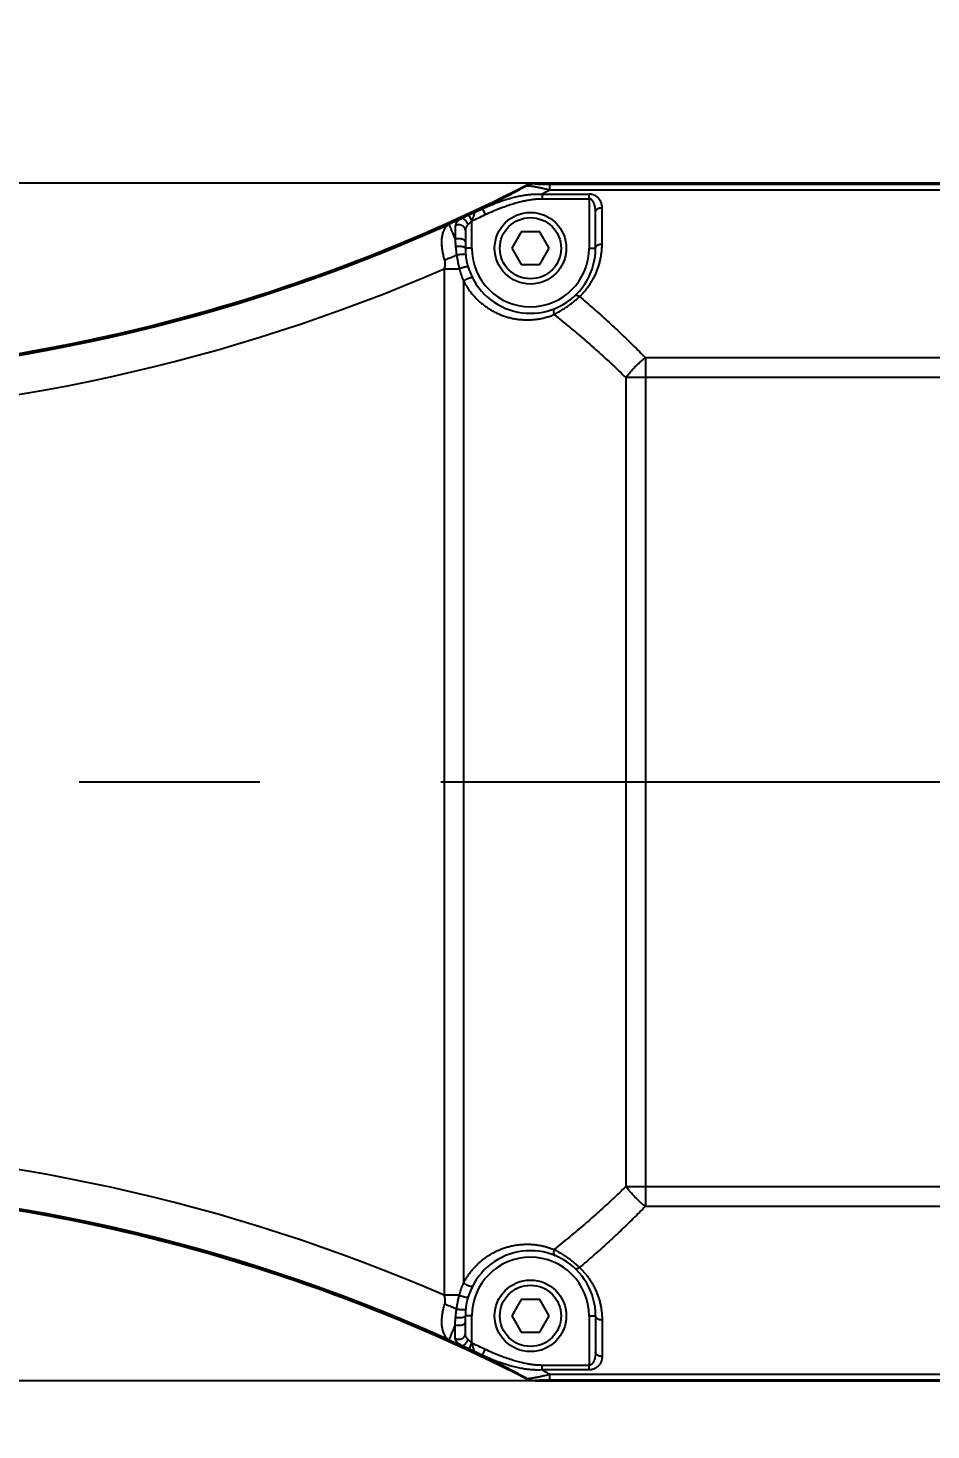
# Model space of a CAD drawing. Extents: x 0 to 3364, y 0 to 2376.
# Drawn here: x 1511.4 to 1580.8, y 1460.5 to 1568.2 of the extents above; entities that cross this region are included whole.
import ezdxf

# ---------------------------------------------------------------- set-up
doc = ezdxf.new("R2010")
doc.units = 0
doc.header["$LTSCALE"] = 185.02
doc.header["$PDMODE"] = 3
doc.header["$PDSIZE"] = 0.3125
doc.linetypes.add('CENTER', pattern=[0.6, 0.375, -0.075, 0.075, -0.075])
doc.layers.get('0').update_dxf_attribs({"linetype": 'CONTINUOUS'})
doc.layers.get('DEFPOINTS').update_dxf_attribs({"linetype": 'CONTINUOUS'})
doc.layers.add('95_ALL_DIM', color=7, linetype='CONTINUOUS')
doc.layers.add('DEFAULT_1', color=7, linetype='CENTER')
doc.styles.get("Standard").update_dxf_attribs({"font": 'txt', "width": 0.8})
doc.dimstyles.new('DIMSTYLE_1', dxfattribs={"dimtxt": 16, "dimasz": 6, "dimexe": 0.18, "dimexo": 0.0625, "dimgap": 0.09, "dimtad": 1, "dimdec": 3, "dimdsep": 46, "dimtxsty": 'Standard', "dimblk": 'OPEN', "dimblk1": 'OPEN', "dimblk2": 'OPEN', "dimcen": 0.09, "dimadec": 0, "dimazin": 0, "dimtp": 0.3, "dimtm": 0.3, "dimtfac": 1, "dimtdec": 3, "dimtofl": 0, "dimtmove": 0, "dimatfit": 3, "dimldrblk": 'OPEN', "dimfxl": 1, "dimtolj": 1, "dimarcsym": 0})
doc.dimstyles.new('DIMSTYLE_2', dxfattribs={"dimtxt": 16, "dimasz": 6, "dimexe": 0.18, "dimexo": 0.0625, "dimgap": 0.09, "dimtad": 1, "dimdec": 3, "dimdsep": 46, "dimtxsty": 'Standard', "dimblk": 'OPEN', "dimblk1": 'OPEN', "dimblk2": 'OPEN', "dimcen": 0.09, "dimadec": 0, "dimazin": 0, "dimtp": 0.5, "dimtm": 0.5, "dimtfac": 1, "dimtdec": 3, "dimtofl": 0, "dimtmove": 0, "dimatfit": 3, "dimldrblk": 'OPEN', "dimfxl": 1, "dimtolj": 1, "dimarcsym": 0})
doc.dimstyles.new('DIMSTYLE_3', dxfattribs={"dimtxt": 16, "dimasz": 6, "dimexe": 0.18, "dimexo": 0.0625, "dimgap": 0.09, "dimtad": 1, "dimdec": 3, "dimdsep": 46, "dimtxsty": 'Standard', "dimblk": 'OPEN', "dimblk1": 'OPEN', "dimblk2": 'OPEN', "dimcen": 0.09, "dimadec": 0, "dimazin": 0, "dimtp": 0.8, "dimtm": 0.8, "dimtfac": 1, "dimtdec": 3, "dimtofl": 0, "dimtmove": 0, "dimatfit": 3, "dimldrblk": 'OPEN', "dimfxl": 1, "dimtolj": 1, "dimarcsym": 0})

# ---------------------------------------------------------------- blocks, each defined once
blk = doc.blocks.new('_OPEN')
at = {"color": 0, "linetype": 'ByBlock'}
for p, q in [((0, 0), (-1, 0.233)), ((-1, -0.233), (0, 0)), ((-1, 0), (0, 0))]:
    blk.add_line(p, q, dxfattribs=at)
blk = doc.blocks.new('*D2')
at = {"layer": '95_ALL_DIM', "color": 0, "transparency": 16777216}
for p, q in [((1473.52, 1553.36), (1473.52, 1657.48)), ((1479.52, 1657.3), (1717.52, 1657.3)), ((1723.52, 1619.02), (1723.52, 1657.48))]:
    blk.add_line(p, q, dxfattribs=at)
at = {"layer": 'DEFPOINTS', "color": 0, "transparency": 16777216}
for p in [(1723.52, 1657.3), (1723.52, 1618.96), (1473.52, 1553.3)]:
    blk.add_point(p, dxfattribs=at)
at = {"layer": '95_ALL_DIM', "color": 0, "transparency": 16777216, "xscale": 6, "yscale": 6, "zscale": 6, "rotation": 180}
blk.add_blockref('_OPEN', (1473.52, 1657.3), dxfattribs=at)
at = {"layer": '95_ALL_DIM', "color": 0, "transparency": 16777216, "xscale": 6, "yscale": 6, "zscale": 6}
blk.add_blockref('_OPEN', (1723.52, 1657.3), dxfattribs=at)
at = {"layer": '95_ALL_DIM', "color": 0, "transparency": 16777216, "insert": (1602.83, 1665.39), "char_height": 16, "attachment_point": 5}
blk.add_mtext('\\A1;250', dxfattribs=at)
blk = doc.blocks.new('*D17')
at = {"layer": '95_ALL_DIM', "color": 0, "transparency": 16777216}
for p, q in [((1408.52, 1506.24), (1408.52, 792.12)), ((1823.52, 927.65), (1823.52, 792.12)), ((1817.52, 792.3), (1414.52, 792.3))]:
    blk.add_line(p, q, dxfattribs=at)
at = {"layer": 'DEFPOINTS', "color": 0, "transparency": 16777216}
for p in [(1408.52, 1506.3), (1823.52, 927.71), (1408.52, 792.3)]:
    blk.add_point(p, dxfattribs=at)
at = {"layer": '95_ALL_DIM', "color": 0, "transparency": 16777216, "xscale": 6, "yscale": 6, "zscale": 6, "rotation": 180}
blk.add_blockref('_OPEN', (1408.52, 792.3), dxfattribs=at)
at = {"layer": '95_ALL_DIM', "color": 0, "transparency": 16777216, "xscale": 6, "yscale": 6, "zscale": 6}
blk.add_blockref('_OPEN', (1823.52, 792.3), dxfattribs=at)
at = {"layer": '95_ALL_DIM', "color": 0, "transparency": 16777216, "insert": (1621.18, 800.39), "char_height": 16, "attachment_point": 5}
blk.add_mtext('\\A1;415', dxfattribs=at)
blk = doc.blocks.new('*D61')
at = {"layer": '95_ALL_DIM', "color": 0, "transparency": 16777216}
for p, q in [((1579.93, 1556.3), (1316.34, 1556.3)), ((1316.52, 1470.3), (1316.52, 1550.3)), ((1578.18, 1464.3), (1316.34, 1464.3))]:
    blk.add_line(p, q, dxfattribs=at)
at = {"layer": 'DEFPOINTS', "color": 0, "transparency": 16777216}
for p in [(1316.52, 1556.3), (1579.99, 1556.3), (1578.24, 1464.3)]:
    blk.add_point(p, dxfattribs=at)
at = {"layer": '95_ALL_DIM', "color": 0, "transparency": 16777216, "xscale": 6, "yscale": 6, "zscale": 6}
for p, rotation in [((1316.52, 1556.3), 90), ((1316.52, 1464.3), 270)]:
    blk.add_blockref('_OPEN', p, dxfattribs=dict(at, rotation=rotation))
at = {"layer": '95_ALL_DIM', "color": 0, "transparency": 16777216, "insert": (1308.43, 1510.94), "char_height": 16, "attachment_point": 5, "rotation": 90}
blk.add_mtext('\\A1;92', dxfattribs=at)
blk = doc.blocks.new('*D79')
at = {"color": 0, "transparency": 16777216}
for p, q in [((1408.52, 1506.24), (1408.52, 752.12)), ((2023.02, 992.24), (2023.02, 752.12)), ((1414.52, 752.3), (2017.02, 752.3))]:
    blk.add_line(p, q, dxfattribs=at)
at = {"layer": 'DEFPOINTS', "color": 0, "transparency": 16777216}
for p in [(1408.52, 1506.3), (2023.02, 992.3), (2023.02, 752.3)]:
    blk.add_point(p, dxfattribs=at)
at = {"color": 0, "transparency": 16777216, "xscale": 6, "yscale": 6, "zscale": 6, "rotation": 180}
blk.add_blockref('_OPEN', (1408.52, 752.3), dxfattribs=at)
at = {"color": 0, "transparency": 16777216, "xscale": 6, "yscale": 6, "zscale": 6}
blk.add_blockref('_OPEN', (2023.02, 752.3), dxfattribs=at)
at = {"color": 0, "transparency": 16777216, "insert": (1710.74, 760.39), "char_height": 16, "attachment_point": 5}
blk.add_mtext('\\A1;614.5', dxfattribs=at)

msp = doc.modelspace()

# ---------------------------------------------------------------- linework, layer by layer
for p, q in [((1583.8582, 1556.3014), (1550.3849, 1556.3014)), ((1551.4966, 1556.2205), (1551.4966, 1555.7886)), ((1551.4966, 1556.2205), (1581.5658, 1556.2205)), ((1550.914, 1555.4565), (1550.914, 1555.1038)), ((1550.914, 1555.4565), (1554.5239, 1555.4565)), ((1550.914, 1555.1038), (1554.5239, 1555.1038)), ((1551.4965, 1555.7886), (1581.5658, 1555.7886)), ((1554.5239, 1555.1038), (1554.5239, 1551.3014)), ((1545.5239, 1553.3982), (1545.3134, 1553.851)), ((1546.3377, 1554.3324), (1546.552, 1553.8814)), ((1555.0239, 1551.3014), (1555.0239, 1554.0764)), ((1555.5239, 1551.6242), (1555.5239, 1554.4211)), ((1543.6485, 1553.0903), (1543.6438, 1553.101)), ((1543.6485, 1553.0903), (1543.6515, 1553.0837)), ((1543.7701, 1553.1457), (1543.773, 1553.14)), ((1545.5239, 1551.3014), (1545.5239, 1553.3982)), ((1545.0239, 1552.657), (1545.0239, 1551.3014)), ((1549.3022, 1552.5514), (1548.5805, 1551.3014)), ((1550.7456, 1552.5514), (1549.3022, 1552.5514)), ((1551.4673, 1551.3014), (1550.7456, 1552.5514)), ((1545.5239, 1551.3014), (1545.0239, 1551.3014)), ((1548.5805, 1551.3014), (1549.3022, 1550.0514)), ((1550.7456, 1550.0514), (1551.4673, 1551.3014)), ((1554.5239, 1551.3014), (1555.0239, 1551.3014)), ((1543.389, 1549.7218), (1543.389, 1470.881)), ((1543.389, 1549.7218), (1544.5604, 1549.7218)), ((1549.3022, 1550.0514), (1550.7456, 1550.0514)), ((1544.8889, 1548.7741), (1544.8889, 1471.8287)), ((1558.8531, 1542.8894), (1558.8531, 1477.7134)), ((1652.1862, 1542.8894), (1558.8532, 1542.8894)), ((1557.3531, 1541.362), (1557.3531, 1479.2408)), ((1655.0048, 1541.3618), (1557.3531, 1541.3618)), ((1557.3531, 1479.241), (1655.0048, 1479.241)), ((1558.8532, 1477.7134), (1652.1862, 1477.7134)), ((1544.5604, 1470.881), (1543.389, 1470.881)), ((1549.3022, 1470.5514), (1548.5805, 1469.3014)), ((1550.7456, 1470.5514), (1549.3022, 1470.5514)), ((1551.4673, 1469.3014), (1550.7456, 1470.5514)), ((1545.0239, 1467.9458), (1545.0239, 1469.3014)), ((1545.5239, 1469.3014), (1545.0239, 1469.3014)), ((1545.5239, 1467.2046), (1545.5239, 1469.3014)), ((1548.5805, 1469.3014), (1549.3022, 1468.0514)), ((1550.7456, 1468.0514), (1551.4673, 1469.3014)), ((1554.5239, 1469.3014), (1554.5239, 1465.4991)), ((1554.5239, 1469.3014), (1555.0239, 1469.3014)), ((1555.0239, 1469.3014), (1555.0239, 1466.5264)), ((1555.5239, 1468.9786), (1555.5239, 1466.1817)), ((1549.3022, 1468.0514), (1550.7456, 1468.0514)), ((1543.6438, 1467.5018), (1543.6515, 1467.5191)), ((1543.7701, 1467.4571), (1543.773, 1467.4628)), ((1545.3134, 1466.7519), (1545.5239, 1467.2046)), ((1546.3377, 1466.2704), (1546.552, 1466.7214)), ((1550.914, 1465.1463), (1550.914, 1465.4991)), ((1554.5239, 1465.4991), (1550.914, 1465.4991)), ((1554.5239, 1465.1463), (1550.914, 1465.1463)), ((1551.4966, 1464.8142), (1551.4966, 1464.3824)), ((1551.4966, 1464.8142), (1581.5658, 1464.8142)), ((1550.3849, 1464.3014), (1654.0239, 1464.3014)), ((1551.4966, 1464.3824), (1581.5658, 1464.3824))]:
    msp.add_line(p, q)
for centre, radius in [((1550.0239, 1551.3014), 2.75), ((1550.0239, 1551.3014), 2.35), ((1550.0239, 1469.3014), 2.75), ((1550.0239, 1469.3014), 2.35)]:
    msp.add_circle(centre, radius)
for centre, radius, start, end in [((1487.9594, 1677.2014), 135.9, 270, 297.022514), ((1487.9602, 1677.1983), 135.8969, 270, 296.20917), ((1487.9594, 1677.2014), 136.5317, 294.9369, 295.413626), ((1487.9594, 1677.2014), 136.0324, 295.133351, 295.413625), ((1487.9594, 1677.2014), 136.0208, 271.281451, 294.165954), ((1487.9594, 1677.2014), 136.0325, 271.281451, 294.165954), ((1487.9594, 1677.2014), 136.0397, 271.281451, 294.165954), ((1550.0239, 1551.3014), 5, 179.999941, 0.000014), ((1550.0239, 1551.3014), 4.5, 180, 360), ((1487.9594, 1677.2014), 139.0089, 271.262989, 293.499932), ((1487.9594, 1343.4014), 139.0089, 66.500068, 88.737011), ((1487.9594, 1343.4014), 135.9, 62.977486, 90), ((1487.9602, 1343.4045), 135.8969, 63.79083, 90), ((1487.9594, 1343.4014), 136.0208, 65.834046, 88.718549), ((1487.9594, 1343.4014), 136.0325, 65.834046, 88.718549), ((1487.9594, 1343.4014), 136.0397, 65.834047, 88.718549), ((1550.0239, 1469.3014), 5, 359.999989, 180.000061), ((1550.0239, 1469.3014), 4.5, 0, 180), ((1487.9594, 1343.4014), 136.5317, 64.586374, 65.0631), ((1487.9594, 1343.4014), 136.0324, 64.586375, 64.866649)]:
    msp.add_arc(centre, radius, start, end)
for points, start_tangent, end_tangent in [([(1546.3377, 1554.3324), (1547.2109, 1554.7756), (1548.0646, 1555.2175), (1548.8991, 1555.6578), (1549.7145, 1556.0961)], (0.89351499, 0.44903336), (0.87898463, 0.4768501)), ([(1549.7043, 1556.1379), (1549.7956, 1556.1806), (1549.8898, 1556.2172), (1549.9861, 1556.2474), (1550.0841, 1556.2709), (1550.1836, 1556.2878), (1550.2841, 1556.298), (1550.3849, 1556.3014)], (0.89082806, 0.45434058), (1, 0)), ([(1549.7043, 1556.1379), (1549.7094, 1556.117), (1549.7145, 1556.0961)], (0.23604523, -0.97174207), (0.23600861, -0.97175096)), ([(1550.3949, 1556.2596), (1550.2773, 1556.2549), (1550.1605, 1556.241), (1550.045, 1556.218), (1549.9318, 1556.1861), (1549.8213, 1556.1453), (1549.7145, 1556.0961)], (-0.99999978, -0.00065806), (-0.89115995, -0.45368926)), ([(1549.7145, 1556.0961), (1549.7431, 1556.1009), (1549.7776, 1556.1036), (1549.8178, 1556.1043), (1549.8634, 1556.1031), (1549.9143, 1556.0999), (1549.9704, 1556.0949), (1550.0316, 1556.0881), (1550.0987, 1556.0794), (1550.1726, 1556.0686), (1550.2545, 1556.0555), (1550.3457, 1556.0398), (1550.4474, 1556.0211), (1550.5609, 1555.9991), (1550.6864, 1555.9736), (1550.8239, 1555.9444), (1550.9732, 1555.9115), (1551.135, 1555.8747), (1551.3094, 1555.8338), (1551.4965, 1555.7886)], (0.97462651, 0.22383738), (0.9714398, -0.23728614)), ([(1550.3849, 1556.3014), (1550.3899, 1556.2805), (1550.3949, 1556.2596)], (0.2336364, -0.97232404), (0.23360084, -0.97233258)), ([(1550.3949, 1556.2596), (1550.3984, 1556.2561), (1550.4071, 1556.2528), (1550.4208, 1556.2497), (1550.4393, 1556.2468), (1550.4625, 1556.244), (1550.4903, 1556.2413), (1550.5226, 1556.2389), (1550.5599, 1556.2365), (1550.6026, 1556.2342), (1550.6517, 1556.2321), (1550.708, 1556.23), (1550.7725, 1556.2281), (1550.8462, 1556.2263), (1550.9295, 1556.2246), (1551.0224, 1556.2232), (1551.1252, 1556.2221), (1551.2383, 1556.2212), (1551.362, 1556.2207), (1551.4966, 1556.2205)], (0.2337548, -0.97229558), (1, 0.00000027)), ([(1546.3377, 1554.3324), (1546.9048, 1554.5859), (1547.4485, 1554.8032), (1547.9627, 1554.9845), (1548.4436, 1555.1317), (1548.8912, 1555.2479), (1549.3048, 1555.3358), (1549.6854, 1555.3986), (1550.0356, 1555.4395), (1550.3545, 1555.461), (1550.6454, 1555.466), (1550.914, 1555.4565)], (0.9047965, 0.42584422), (0.99804639, -0.06247718)), ([(1546.552, 1553.8814), (1547.1022, 1554.1318), (1547.6274, 1554.3496), (1548.1219, 1554.5347), (1548.5824, 1554.6884), (1549.0092, 1554.8133), (1549.4021, 1554.9119), (1549.7622, 1554.987), (1550.0923, 1555.0414), (1550.3917, 1555.0773), (1550.6638, 1555.0974), (1550.914, 1555.1038)], (0.90323192, 0.42915277), (1, -0.00000845)), ([(1550.914, 1555.4565), (1551.2065, 1555.6227), (1551.4965, 1555.7886)], (0.87011596, 0.49284705), (0.86737912, 0.49764793)), ([(1554.5239, 1555.1038), (1554.5233, 1555.1511), (1554.5236, 1555.1994), (1554.5238, 1555.2472), (1554.5239, 1555.2935), (1554.5239, 1555.3381), (1554.5239, 1555.3804), (1554.5239, 1555.42), (1554.5239, 1555.4565)], (-0.02239722, 0.99974915), (-0.000155, 0.99999999)), ([(1555.5239, 1554.4211), (1555.5191, 1554.5244), (1555.5052, 1554.6243), (1555.4827, 1554.7201), (1555.4524, 1554.8111), (1555.415, 1554.8967), (1555.3716, 1554.9762), (1555.3232, 1555.0489), (1555.2709, 1555.1147), (1555.2154, 1555.1738), (1555.1574, 1555.2263), (1555.0978, 1555.2725), (1555.0369, 1555.3127), (1554.9756, 1555.3471), (1554.9145, 1555.376), (1554.854, 1555.3997), (1554.7948, 1555.4187), (1554.7371, 1555.4332), (1554.6812, 1555.4439), (1554.6272, 1555.4511), (1554.5749, 1555.4552), (1554.5239, 1555.4565)], (0.00000605, 1), (-1, -0.00001335)), ([(1555.0239, 1554.0764), (1555.0215, 1554.1789), (1555.0145, 1554.278), (1555.0033, 1554.373), (1554.9881, 1554.4634), (1554.9695, 1554.5483), (1554.9477, 1554.6272), (1554.9236, 1554.6993), (1554.8974, 1554.7646), (1554.8696, 1554.8232), (1554.8407, 1554.8753), (1554.8108, 1554.9212), (1554.7804, 1554.961), (1554.7498, 1554.9952), (1554.7192, 1555.0238), (1554.689, 1555.0474), (1554.6593, 1555.0662), (1554.6305, 1555.0806), (1554.6026, 1555.0912), (1554.5755, 1555.0984), (1554.5494, 1555.1024), (1554.5239, 1555.1038)], (0.00000091, 1), (-1, -0.00001324)), ([(1545.3134, 1553.851), (1545.2339, 1553.8139), (1545.1549, 1553.7767), (1545.077, 1553.7397), (1545.0007, 1553.7031), (1544.9266, 1553.6673), (1544.8553, 1553.6325), (1544.7873, 1553.599), (1544.7229, 1553.5669)], (-0.90677247, -0.42162031), (-0.8938146, -0.4484367)), ([(1545.736, 1554.0483), (1545.7319, 1554.0464), (1545.7282, 1554.0447), (1545.7227, 1554.0421), (1545.7192, 1554.0404), (1545.715, 1554.0385), (1545.7101, 1554.0362), (1545.7044, 1554.0335), (1545.6979, 1554.0305), (1545.6905, 1554.027), (1545.6819, 1554.023), (1545.6721, 1554.0184), (1545.6608, 1554.0131), (1545.6479, 1554.0071), (1545.6333, 1554.0002), (1545.6165, 1553.9923), (1545.5974, 1553.9834), (1545.5756, 1553.9732), (1545.5507, 1553.9616), (1545.5223, 1553.9483), (1545.4898, 1553.9331), (1545.4525, 1553.9157), (1545.4098, 1553.8958), (1545.3626, 1553.8739), (1545.3134, 1553.851)], (-0.9056762, -0.42397008), (-0.90677261, -0.42162002)), ([(1545.736, 1554.0483), (1545.7349, 1554.0449), (1545.7337, 1554.0413), (1545.7318, 1554.0357), (1545.7305, 1554.0317), (1545.7289, 1554.0268), (1545.7269, 1554.0208), (1545.7245, 1554.0133), (1545.7215, 1554.0041), (1545.7178, 1553.9927), (1545.7132, 1553.9788), (1545.7076, 1553.9618), (1545.7008, 1553.941), (1545.6925, 1553.9157), (1545.6825, 1553.8849), (1545.6703, 1553.8476), (1545.6555, 1553.8025), (1545.6378, 1553.7483), (1545.6177, 1553.6865), (1545.5959, 1553.6195), (1545.5727, 1553.5483), (1545.5485, 1553.474), (1545.5239, 1553.3982)], (-0.54913912, -0.83573095), (-0.31088266, -0.9504483)), ([(1555.0239, 1554.0764), (1555.0266, 1554.1124), (1555.0348, 1554.1481), (1555.0484, 1554.1829), (1555.0671, 1554.2166), (1555.0909, 1554.2487), (1555.1194, 1554.279), (1555.1523, 1554.307), (1555.1893, 1554.3326), (1555.23, 1554.3553), (1555.2739, 1554.3749), (1555.3205, 1554.3913), (1555.3694, 1554.4042), (1555.4199, 1554.4136), (1555.4716, 1554.4192), (1555.5239, 1554.4211)], (0, 1), (1, 0)), ([(1543.6515, 1553.0837), (1543.5749, 1553.0117), (1543.5047, 1552.929), (1543.4413, 1552.8362), (1543.3847, 1552.734), (1543.3354, 1552.623), (1543.2933, 1552.5039), (1543.2585, 1552.3777), (1543.231, 1552.2449), (1543.2108, 1552.1063), (1543.1977, 1551.9627), (1543.1916, 1551.8148), (1543.1923, 1551.6632), (1543.1997, 1551.5087), (1543.2136, 1551.3517), (1543.2337, 1551.1928), (1543.2598, 1551.0325), (1543.2917, 1550.8713), (1543.3293, 1550.7097), (1543.3722, 1550.5479), (1543.4204, 1550.3865)], (-0.76738385, -0.64118798), (0.30020875, -0.95387353)), ([(1543.7839, 1553.1629), (1543.7376, 1553.1427), (1543.6909, 1553.122), (1543.6438, 1553.101)], (-0.91745933, -0.39782957), (-0.91236017, -0.40938848)), ([(1543.7701, 1553.1457), (1543.7301, 1553.1273), (1543.6896, 1553.1089), (1543.6485, 1553.0903)], (-0.90810409, -0.4187445), (-0.91236178, -0.40938489)), ([(1543.773, 1553.14), (1543.7125, 1553.1112), (1543.6515, 1553.0837)], (-0.89837258, -0.43923423), (-0.9161298, -0.40088176)), ([(1544.3043, 1553.3898), (1544.1247, 1553.3089), (1543.9466, 1553.2275), (1543.7701, 1553.1457)], (-0.91293314, -0.40810916), (-0.90604522, -0.42318088)), ([(1543.7701, 1553.1457), (1543.7742, 1553.1526), (1543.7788, 1553.1584), (1543.7839, 1553.1629)], (0.44368124, 0.89618467), (0.81355951, 0.58148166)), ([(1544.3044, 1553.3898), (1544.0361, 1553.2662), (1543.773, 1553.14)], (-0.91152502, -0.41124461), (-0.89816118, -0.43966635)), ([(1543.773, 1553.14), (1543.7832, 1553.1073), (1543.7984, 1553.0635), (1543.8185, 1553.0087), (1543.8432, 1552.9436), (1543.8724, 1552.8685), (1543.9058, 1552.7841), (1543.9431, 1552.691), (1543.9841, 1552.5897), (1544.0285, 1552.4809), (1544.076, 1552.3653), (1544.1264, 1552.2435), (1544.1793, 1552.1162), (1544.2346, 1551.9839)], (0.27311793, -0.96198056), (0.38623867, -0.92239888)), ([(1544.3044, 1553.3898), (1544.1299, 1553.3135), (1543.9565, 1553.2378), (1543.7839, 1553.1629)], (-0.9158327, -0.40156005), (-0.91744955, -0.39785214)), ([(1544.2523, 1553.0273), (1544.2468, 1552.9395), (1544.2422, 1552.8439), (1544.2385, 1552.7408), (1544.2357, 1552.6306), (1544.2337, 1552.5137), (1544.2327, 1552.3904), (1544.2325, 1552.2609), (1544.2331, 1552.1253), (1544.2346, 1551.9839)], (-0.07066603, -0.99750003), (0.01352237, -0.99990857)), ([(1544.7229, 1553.5669), (1544.6524, 1553.5291), (1544.5855, 1553.4889), (1544.5232, 1553.4462), (1544.4661, 1553.4012), (1544.4148, 1553.3537), (1544.3697, 1553.3038), (1544.3313, 1553.2516), (1544.3, 1553.1973), (1544.2763, 1553.1414), (1544.2604, 1553.0845), (1544.2523, 1553.0273)], (-0.89124172, -0.4535286), (-0.07066993, -0.99749975)), ([(1545.0239, 1552.657), (1545.0213, 1552.702), (1545.0135, 1552.7465), (1545.0006, 1552.79), (1544.9827, 1552.8322), (1544.9601, 1552.8726), (1544.9329, 1552.9107), (1544.9015, 1552.9461), (1544.8661, 1552.9786), (1544.8271, 1553.0077), (1544.785, 1553.0331), (1544.7401, 1553.0546), (1544.693, 1553.072), (1544.6442, 1553.0851), (1544.5941, 1553.0937), (1544.5432, 1553.0977), (1544.4922, 1553.0971), (1544.4415, 1553.092), (1544.3916, 1553.0823), (1544.3431, 1553.0682), (1544.2966, 1553.0498), (1544.2523, 1553.0273)], (-0.0000004, 1), (-0.86856245, -0.49557973)), ([(1544.3044, 1553.3898), (1544.5146, 1553.4785), (1544.7229, 1553.5669)], (0.92161319, 0.38810969), (0.92029593, 0.39122295)), ([(1545.2276, 1553.1131), (1545.2102, 1553.1615), (1545.1898, 1553.2094), (1545.1666, 1553.2562), (1545.1408, 1553.3014), (1545.1127, 1553.3446), (1545.0827, 1553.3852), (1545.0509, 1553.4229), (1545.0179, 1553.4572), (1544.984, 1553.4877), (1544.9494, 1553.5142), (1544.9147, 1553.5363), (1544.8801, 1553.5537), (1544.8461, 1553.5664), (1544.813, 1553.5741), (1544.7813, 1553.5767), (1544.7511, 1553.5743), (1544.7229, 1553.5669)], (-0.30943523, 0.95092052), (-0.93897475, -0.34398607)), ([(1545.2276, 1553.1131), (1545.1955, 1553.0793), (1545.1652, 1553.0438), (1545.1373, 1553.0066), (1545.1119, 1552.9677), (1545.0894, 1552.9271), (1545.0698, 1552.8849), (1545.0536, 1552.8411), (1545.0407, 1552.796), (1545.0314, 1552.75), (1545.0258, 1552.7034), (1545.0239, 1552.657)], (-0.70599572, -0.7082161), (0.00000091, -1)), ([(1545.5239, 1553.3982), (1545.484, 1553.361), (1545.4444, 1553.3236), (1545.4053, 1553.2865), (1545.367, 1553.2498), (1545.3298, 1553.2139), (1545.294, 1553.179), (1545.2599, 1553.1453), (1545.2276, 1553.1131)], (-0.7322761, -0.68100786), (-0.70601588, -0.70819601)), ([(1545.0239, 1551.7937), (1545.0212, 1551.8179), (1545.0131, 1551.8419), (1544.9997, 1551.8654), (1544.9811, 1551.8881), (1544.9576, 1551.9097), (1544.9294, 1551.9301), (1544.8967, 1551.949), (1544.8601, 1551.9662), (1544.8198, 1551.9816), (1544.7762, 1551.9949), (1544.73, 1552.0061), (1544.6815, 1552.0149), (1544.6313, 1552.0214), (1544.5799, 1552.0253), (1544.528, 1552.0268), (1544.476, 1552.0257), (1544.4245, 1552.0221), (1544.374, 1552.0161), (1544.3253, 1552.0076), (1544.2786, 1551.9968), (1544.2346, 1551.9838)], (-0.00000095, 1), (-0.94944599, -0.31393043)), ([(1544.2346, 1551.9839), (1544.2431, 1551.849), (1544.2526, 1551.7094), (1544.263, 1551.5654), (1544.2744, 1551.4173)], (0.06049786, -0.99816833), (0.07897529, -0.99687657)), ([(1544.3558, 1550.7769), (1544.2067, 1550.7093), (1544.0541, 1550.6424), (1543.8987, 1550.5764), (1543.741, 1550.5116), (1543.5814, 1550.4483), (1543.4204, 1550.3865)], (-0.90798994, -0.41899197), (-0.93562053, -0.35300739)), ([(1545.0239, 1551.3014), (1545.0214, 1551.3147), (1545.014, 1551.3279), (1545.0017, 1551.3408), (1544.9847, 1551.3533), (1544.9631, 1551.3653), (1544.9371, 1551.3767), (1544.9071, 1551.3873), (1544.8732, 1551.3971), (1544.8358, 1551.4059), (1544.7954, 1551.4137), (1544.7523, 1551.4204), (1544.7069, 1551.4259), (1544.6597, 1551.4301), (1544.6111, 1551.4331), (1544.5617, 1551.4348), (1544.5119, 1551.4351), (1544.4622, 1551.4341), (1544.4131, 1551.4318), (1544.3652, 1551.4282), (1544.3188, 1551.4234), (1544.2744, 1551.4173)], (-0.00000003, 1), (-0.98834953, -0.15220121)), ([(1544.2744, 1551.4173), (1544.2892, 1551.256), (1544.3077, 1551.0953), (1544.33, 1550.9356), (1544.3558, 1550.7769)], (0.0789733, -0.99687673), (0.17168905, -0.98515119)), ([(1545.049, 1550.801), (1545.0458, 1550.8057), (1545.0374, 1550.81), (1545.0237, 1550.8135), (1545.0051, 1550.8164), (1544.9815, 1550.8187), (1544.9534, 1550.8201), (1544.9209, 1550.8209), (1544.8846, 1550.8209), (1544.8446, 1550.8201), (1544.8015, 1550.8186), (1544.7558, 1550.8164), (1544.7079, 1550.8135), (1544.6583, 1550.8099), (1544.6075, 1550.8057), (1544.5562, 1550.8009), (1544.5048, 1550.7956), (1544.4539, 1550.7898), (1544.404, 1550.7835), (1544.3558, 1550.7769)], (-0.10009033, 0.99497835), (-0.99003792, -0.14080099)), ([(1544.3558, 1550.7769), (1544.371, 1550.6737), (1544.3876, 1550.5687), (1544.4056, 1550.4613), (1544.4252, 1550.3506), (1544.4469, 1550.2356), (1544.4708, 1550.1156), (1544.4974, 1549.9899), (1544.5272, 1549.8584), (1544.5604, 1549.7218)], (0.14069363, -0.99005318), (0.24444423, -0.96966335)), ([(1553.7931, 1547.5873), (1553.988, 1547.7816), (1554.1752, 1547.988), (1554.354, 1548.2063), (1554.5236, 1548.4366), (1554.6831, 1548.6785), (1554.8315, 1548.9318), (1554.9681, 1549.196), (1555.0919, 1549.4707), (1555.2019, 1549.7554), (1555.2973, 1550.0493), (1555.377, 1550.3517), (1555.4403, 1550.6614), (1555.4863, 1550.9775), (1555.5144, 1551.2989), (1555.5239, 1551.6242)], (0.72556351, 0.68815521), (0.00000049, 1)), ([(1555.0239, 1551.3014), (1555.0266, 1551.3352), (1555.0348, 1551.3685), (1555.0484, 1551.4012), (1555.0671, 1551.4327), (1555.0909, 1551.4628), (1555.1194, 1551.4912), (1555.1523, 1551.5174), (1555.1893, 1551.5413), (1555.23, 1551.5626), (1555.2739, 1551.581), (1555.3205, 1551.5963), (1555.3694, 1551.6084), (1555.4199, 1551.6172), (1555.4716, 1551.6225), (1555.5239, 1551.6242)], (0, 1), (1, 0)), ([(1543.4204, 1550.3865), (1543.4374, 1550.3234), (1543.4495, 1550.2564), (1543.4565, 1550.1847), (1543.4579, 1550.1076), (1543.4529, 1550.0239), (1543.4407, 1549.9325), (1543.4199, 1549.8322), (1543.389, 1549.7218)], (0.30019131, -0.95387901), (-0.30088637, -0.95366)), ([(1545.2346, 1549.8654), (1545.2302, 1549.8706), (1545.2209, 1549.8742), (1545.2067, 1549.8762), (1545.1876, 1549.8766), (1545.1641, 1549.8753), (1545.1362, 1549.8724), (1545.1043, 1549.8679), (1545.0686, 1549.8619), (1545.0297, 1549.8544), (1544.9879, 1549.8455), (1544.9437, 1549.8353), (1544.8974, 1549.8239), (1544.8497, 1549.8114), (1544.8009, 1549.798), (1544.7517, 1549.7837), (1544.7025, 1549.7688), (1544.6539, 1549.7534), (1544.6063, 1549.7377), (1544.5604, 1549.7218)], (-0.28720147, 0.9578702), (-0.94274382, -0.33351776)), ([(1544.5604, 1549.7218), (1544.6172, 1549.5154), (1544.6793, 1549.3169), (1544.7458, 1549.1271), (1544.8159, 1548.9462), (1544.8889, 1548.7741)], (0.24891089, -0.96852639), (0.40538107, -0.91414779)), ([(1544.8889, 1548.7741), (1545.0266, 1548.5241), (1545.1785, 1548.2794), (1545.3445, 1548.041), (1545.5244, 1547.8097), (1545.7183, 1547.5863), (1545.9262, 1547.3714), (1546.1476, 1547.1662), (1546.3822, 1546.9717), (1546.6295, 1546.7889), (1546.8891, 1546.6187), (1547.1601, 1546.4622), (1547.4419, 1546.3202), (1547.7335, 1546.1939), (1548.0339, 1546.0839), (1548.3419, 1545.9911), (1548.6562, 1545.9162), (1548.9757, 1545.8596), (1549.2987, 1545.822), (1549.6239, 1545.8035), (1549.9499, 1545.8042), (1550.275, 1545.8243), (1550.5978, 1545.8635), (1550.9168, 1545.9215), (1551.2307, 1545.9979), (1551.5382, 1546.0921), (1551.8379, 1546.2034)], (0.45950949, -0.88817286), (0.92691631, 0.37526812)), ([(1545.583, 1549.0039), (1545.5748, 1549.0142), (1545.562, 1549.0221), (1545.5449, 1549.0274), (1545.5236, 1549.0302), (1545.4984, 1549.0302), (1545.4694, 1549.0277), (1545.437, 1549.0225), (1545.4016, 1549.0148), (1545.3635, 1549.0046), (1545.323, 1548.992), (1545.2807, 1548.9772), (1545.2369, 1548.9603), (1545.192, 1548.9414), (1545.1467, 1548.9209), (1545.1012, 1548.8988), (1545.0562, 1548.8754), (1545.012, 1548.851), (1544.9691, 1548.8258), (1544.9279, 1548.8001), (1544.889, 1548.7741)], (-0.45950955, 0.88817283), (-0.82314938, -0.56782489)), ([(1551.8379, 1546.2034), (1552.003, 1546.2912), (1552.1628, 1546.381), (1552.3167, 1546.4718), (1552.4644, 1546.5632), (1552.6059, 1546.6547), (1552.7417, 1546.7462), (1552.8726, 1546.8379), (1552.9988, 1546.9296), (1553.1207, 1547.0214), (1553.2394, 1547.1139), (1553.3551, 1547.207), (1553.468, 1547.3008), (1553.5784, 1547.3953), (1553.6867, 1547.4907), (1553.7931, 1547.5873)], (0.88811236, 0.4596264), (0.73590945, 0.67707996)), ([(1553.4504, 1547.6601), (1553.4688, 1547.6737), (1553.4905, 1547.6833), (1553.5155, 1547.6888), (1553.5434, 1547.6902), (1553.5739, 1547.6873), (1553.6068, 1547.6804), (1553.6416, 1547.6693), (1553.6781, 1547.6543), (1553.7157, 1547.6355), (1553.7542, 1547.6131), (1553.7931, 1547.5873)], (0.72825248, 0.68530892), (0.81846988, -0.57454944)), ([(1553.7931, 1547.5873), (1554.89, 1546.6424), (1555.9426, 1545.7004), (1556.9527, 1544.761), (1557.9222, 1543.8241), (1558.8532, 1542.8894)], (0.76379725, -0.64545625), (0.69872127, -0.71539401)), ([(1551.9002, 1546.6668), (1551.8796, 1546.6558), (1551.861, 1546.6405), (1551.8446, 1546.6208), (1551.8306, 1546.5971), (1551.819, 1546.5696), (1551.8101, 1546.5385), (1551.8039, 1546.5041), (1551.8005, 1546.4668), (1551.7998, 1546.4269), (1551.802, 1546.3849), (1551.8069, 1546.3411), (1551.8146, 1546.2959), (1551.825, 1546.2499), (1551.8379, 1546.2034)], (-0.92691626, -0.37526824), (0.29054379, -0.9568617)), ([(1551.8379, 1546.2034), (1553.0411, 1545.2292), (1554.1919, 1544.2581), (1555.2925, 1543.29), (1556.3455, 1542.3247), (1557.3531, 1541.362)], (0.78351268, -0.6213758), (0.71568951, -0.69841859)), ([(1557.3531, 1541.3618), (1557.4675, 1541.5137), (1557.5881, 1541.665), (1557.7142, 1541.8148), (1557.8454, 1541.9627), (1557.9809, 1542.108), (1558.1203, 1542.25), (1558.263, 1542.388), (1558.4082, 1542.5216), (1558.5554, 1542.65), (1558.7039, 1542.7728), (1558.8531, 1542.8894)], (0.59150268, 0.80630303), (0.79719266, 0.60372499)), ([(1557.3531, 1479.2408), (1556.3455, 1478.2781), (1555.2925, 1477.3128), (1554.1919, 1476.3448), (1553.0411, 1475.3736), (1551.8379, 1474.3994)], (-0.71568951, -0.69841859), (-0.78351268, -0.6213758)), ([(1558.8531, 1477.7134), (1558.7039, 1477.83), (1558.5554, 1477.9528), (1558.4082, 1478.0812), (1558.263, 1478.2148), (1558.1203, 1478.3528), (1557.9809, 1478.4948), (1557.8454, 1478.6401), (1557.7142, 1478.788), (1557.5881, 1478.9379), (1557.4675, 1479.0891), (1557.3531, 1479.241)], (-0.79653325, 0.60459473), (-0.59060554, 0.8069604)), ([(1558.8532, 1477.7134), (1557.9222, 1476.7787), (1556.9527, 1475.8418), (1555.9426, 1474.9024), (1554.89, 1473.9604), (1553.7931, 1473.0155)], (-0.69872127, -0.71539401), (-0.76379725, -0.64545624)), ([(1544.8889, 1471.8287), (1545.0266, 1472.0787), (1545.1785, 1472.3234), (1545.3445, 1472.5618), (1545.5244, 1472.7931), (1545.7183, 1473.0166), (1545.9262, 1473.2314), (1546.1476, 1473.4366), (1546.3822, 1473.6311), (1546.6295, 1473.8139), (1546.8891, 1473.9841), (1547.1601, 1474.1406), (1547.4419, 1474.2826), (1547.7335, 1474.4089), (1548.0339, 1474.5189), (1548.3419, 1474.6117), (1548.6562, 1474.6866), (1548.9756, 1474.7432), (1549.2987, 1474.7808), (1549.6239, 1474.7994), (1549.9498, 1474.7986), (1550.275, 1474.7785), (1550.5978, 1474.7394), (1550.9168, 1474.6813), (1551.2307, 1474.605), (1551.5382, 1474.5108), (1551.8379, 1474.3994)], (0.45950916, 0.88817303), (0.92691631, -0.37526812)), ([(1551.8379, 1474.3994), (1551.825, 1474.3529), (1551.8146, 1474.3069), (1551.8069, 1474.2617), (1551.802, 1474.2179), (1551.7998, 1474.1759), (1551.8005, 1474.136), (1551.8039, 1474.0987), (1551.8101, 1474.0644), (1551.819, 1474.0333), (1551.8306, 1474.0057), (1551.8446, 1473.982), (1551.861, 1473.9624), (1551.8796, 1473.947), (1551.9002, 1473.936)], (-0.2905438, -0.95686169), (0.92691627, -0.37526822)), ([(1551.8379, 1474.3994), (1552.0029, 1474.3116), (1552.1627, 1474.2219), (1552.3167, 1474.131), (1552.4644, 1474.0396), (1552.6059, 1473.9482), (1552.7417, 1473.8566), (1552.8726, 1473.7649), (1552.9988, 1473.6732), (1553.1207, 1473.5814), (1553.2394, 1473.4889), (1553.3551, 1473.3958), (1553.468, 1473.3021), (1553.5784, 1473.2075), (1553.6867, 1473.1121), (1553.7931, 1473.0155)], (0.88811311, -0.45962496), (0.73590942, -0.67708)), ([(1553.7931, 1473.0155), (1553.7542, 1472.9897), (1553.7157, 1472.9673), (1553.6781, 1472.9485), (1553.6416, 1472.9335), (1553.6068, 1472.9225), (1553.5739, 1472.9155), (1553.5434, 1472.9126), (1553.5155, 1472.914), (1553.4905, 1472.9195), (1553.4688, 1472.9291), (1553.4504, 1472.9427)], (-0.81846988, -0.57454944), (-0.72825249, 0.68530892)), ([(1553.7931, 1473.0155), (1553.988, 1472.8212), (1554.1752, 1472.6148), (1554.354, 1472.3965), (1554.5236, 1472.1662), (1554.683, 1471.9243), (1554.8315, 1471.6711), (1554.9681, 1471.4068), (1555.0919, 1471.1321), (1555.2019, 1470.8474), (1555.2973, 1470.5535), (1555.377, 1470.2512), (1555.4403, 1469.9414), (1555.4863, 1469.6253), (1555.5144, 1469.3039), (1555.5239, 1468.9786)], (0.72556346, -0.68815526), (0.00000038, -1)), ([(1543.389, 1470.881), (1543.4199, 1470.7706), (1543.4407, 1470.6702), (1543.4529, 1470.5788), (1543.4579, 1470.4952), (1543.4565, 1470.4181), (1543.4495, 1470.3464), (1543.4374, 1470.2794), (1543.4204, 1470.2163)], (0.30088945, -0.95365903), (-0.30018796, -0.95388007)), ([(1544.3558, 1469.8259), (1544.371, 1469.9291), (1544.3876, 1470.0341), (1544.4056, 1470.1415), (1544.4252, 1470.2522), (1544.4469, 1470.3672), (1544.4708, 1470.4872), (1544.4974, 1470.6129), (1544.5272, 1470.7444), (1544.5604, 1470.881)], (0.14069606, 0.99005284), (0.24444456, 0.96966327)), ([(1544.5604, 1470.881), (1544.6172, 1471.0874), (1544.6793, 1471.2859), (1544.7458, 1471.4757), (1544.8159, 1471.6566), (1544.8889, 1471.8287)], (0.24891111, 0.96852633), (0.40538055, 0.91414802)), ([(1544.5604, 1470.881), (1544.6063, 1470.8651), (1544.6539, 1470.8494), (1544.7025, 1470.834), (1544.7517, 1470.8191), (1544.8009, 1470.8049), (1544.8497, 1470.7914), (1544.8974, 1470.7789), (1544.9437, 1470.7675), (1544.9879, 1470.7573), (1545.0297, 1470.7484), (1545.0686, 1470.7409), (1545.1043, 1470.7349), (1545.1362, 1470.7304), (1545.1641, 1470.7275), (1545.1876, 1470.7262), (1545.2067, 1470.7266), (1545.2209, 1470.7286), (1545.2302, 1470.7322), (1545.2346, 1470.7374)], (0.94274382, -0.33351775), (0.28720151, 0.95787019)), ([(1544.889, 1471.8287), (1544.9279, 1471.8027), (1544.9691, 1471.777), (1545.012, 1471.7518), (1545.0562, 1471.7274), (1545.1012, 1471.704), (1545.1467, 1471.682), (1545.192, 1471.6614), (1545.2369, 1471.6426), (1545.2807, 1471.6256), (1545.323, 1471.6108), (1545.3635, 1471.5982), (1545.4016, 1471.588), (1545.437, 1471.5803), (1545.4694, 1471.5751), (1545.4984, 1471.5726), (1545.5236, 1471.5727), (1545.5449, 1471.5754), (1545.562, 1471.5807), (1545.5748, 1471.5886), (1545.583, 1471.599)], (0.82314938, -0.56782489), (0.45950953, 0.88817284)), ([(1543.4204, 1470.2163), (1543.3722, 1470.0549), (1543.3293, 1469.8932), (1543.2917, 1469.7315), (1543.2598, 1469.5703), (1543.2337, 1469.41), (1543.2136, 1469.2511), (1543.1997, 1469.0941), (1543.1923, 1468.9396), (1543.1916, 1468.788), (1543.1977, 1468.6401), (1543.2108, 1468.4965), (1543.231, 1468.358), (1543.2585, 1468.2252), (1543.2933, 1468.0989), (1543.3354, 1467.9799), (1543.3847, 1467.8689), (1543.4413, 1467.7666), (1543.5047, 1467.6738), (1543.5749, 1467.5911), (1543.6515, 1467.5191)], (-0.30020441, -0.95387489), (0.76738381, -0.64118803)), ([(1543.4204, 1470.2163), (1543.5814, 1470.1546), (1543.741, 1470.0912), (1543.8987, 1470.0264), (1544.0541, 1469.9604), (1544.2067, 1469.8935), (1544.3558, 1469.8259)], (0.93562053, -0.35300739), (0.90798994, -0.41899197)), ([(1544.2744, 1469.1855), (1544.2892, 1469.3468), (1544.3077, 1469.5075), (1544.33, 1469.6673), (1544.3558, 1469.8259)], (0.07897439, 0.99687664), (0.17168688, 0.98515157)), ([(1544.3558, 1469.8259), (1544.404, 1469.8193), (1544.4539, 1469.8131), (1544.5048, 1469.8072), (1544.5562, 1469.8019), (1544.6075, 1469.7971), (1544.6583, 1469.7929), (1544.7079, 1469.7893), (1544.7558, 1469.7864), (1544.8015, 1469.7842), (1544.8446, 1469.7827), (1544.8846, 1469.7819), (1544.9209, 1469.7819), (1544.9534, 1469.7827), (1544.9815, 1469.7842), (1545.0051, 1469.7864), (1545.0237, 1469.7893), (1545.0374, 1469.7929), (1545.0458, 1469.7971), (1545.049, 1469.8019)], (0.9900379, -0.1408011), (0.10008971, 0.99497842)), ([(1544.2346, 1468.6189), (1544.2431, 1468.7538), (1544.2526, 1468.8934), (1544.263, 1469.0374), (1544.2744, 1469.1855)], (0.06049732, 0.99816836), (0.07897555, 0.99687655)), ([(1544.2346, 1468.619), (1544.2786, 1468.606), (1544.3253, 1468.5952), (1544.374, 1468.5867), (1544.4245, 1468.5807), (1544.476, 1468.5771), (1544.528, 1468.576), (1544.5799, 1468.5775), (1544.6313, 1468.5815), (1544.6815, 1468.5879), (1544.73, 1468.5967), (1544.7762, 1468.6079), (1544.8198, 1468.6212), (1544.8601, 1468.6366), (1544.8967, 1468.6538), (1544.9294, 1468.6727), (1544.9576, 1468.6931), (1544.9811, 1468.7148), (1544.9997, 1468.7374), (1545.0131, 1468.7609), (1545.0212, 1468.7849), (1545.0239, 1468.8091)], (0.949446, -0.31393039), (0.00000095, 1)), ([(1544.2744, 1469.1855), (1544.3188, 1469.1795), (1544.3652, 1469.1746), (1544.4131, 1469.171), (1544.4622, 1469.1687), (1544.5119, 1469.1677), (1544.5617, 1469.1681), (1544.6111, 1469.1697), (1544.6597, 1469.1727), (1544.7069, 1469.177), (1544.7523, 1469.1824), (1544.7954, 1469.1891), (1544.8358, 1469.1969), (1544.8732, 1469.2057), (1544.9071, 1469.2155), (1544.9371, 1469.2261), (1544.9631, 1469.2375), (1544.9847, 1469.2495), (1545.0017, 1469.262), (1545.014, 1469.2749), (1545.0214, 1469.2881), (1545.0239, 1469.3014)], (0.98834949, -0.15220144), (0.00000005, 1)), ([(1555.5239, 1468.9786), (1555.4716, 1468.9803), (1555.4199, 1468.9856), (1555.3694, 1468.9944), (1555.3205, 1469.0065), (1555.2739, 1469.0218), (1555.23, 1469.0402), (1555.1893, 1469.0615), (1555.1523, 1469.0854), (1555.1194, 1469.1116), (1555.0909, 1469.14), (1555.0671, 1469.1701), (1555.0484, 1469.2016), (1555.0348, 1469.2343), (1555.0266, 1469.2677), (1555.0239, 1469.3014)], (-1, 0), (0, 1)), ([(1544.2346, 1468.6189), (1544.1793, 1468.4866), (1544.1264, 1468.3593), (1544.076, 1468.2375), (1544.0285, 1468.1219), (1543.9841, 1468.0132), (1543.9431, 1467.9119), (1543.9058, 1467.8187), (1543.8724, 1467.7343), (1543.8432, 1467.6592), (1543.8185, 1467.5941), (1543.7984, 1467.5394), (1543.7832, 1467.4955), (1543.773, 1467.4628)], (-0.38624258, -0.92239724), (-0.27311571, -0.96198119)), ([(1544.2523, 1467.5755), (1544.2468, 1467.6636), (1544.2422, 1467.7593), (1544.2385, 1467.8624), (1544.2357, 1467.9724), (1544.2337, 1468.0892), (1544.2327, 1468.2125), (1544.2325, 1468.342), (1544.2331, 1468.4775), (1544.2346, 1468.6189)], (-0.07066456, 0.99750014), (0.01352275, 0.99990856)), ([(1544.2523, 1467.5755), (1544.2966, 1467.553), (1544.3431, 1467.5346), (1544.3916, 1467.5205), (1544.4415, 1467.5108), (1544.4922, 1467.5057), (1544.5432, 1467.5051), (1544.5941, 1467.5092), (1544.6442, 1467.5177), (1544.693, 1467.5308), (1544.7401, 1467.5482), (1544.785, 1467.5697), (1544.8271, 1467.5951), (1544.8661, 1467.6242), (1544.9015, 1467.6567), (1544.9329, 1467.6921), (1544.9601, 1467.7302), (1544.9827, 1467.7706), (1545.0006, 1467.8128), (1545.0135, 1467.8563), (1545.0213, 1467.9008), (1545.0239, 1467.9458)], (0.86856249, -0.49557966), (0.00000051, 1)), ([(1545.2276, 1467.4897), (1545.1955, 1467.5235), (1545.1652, 1467.5591), (1545.1373, 1467.5963), (1545.1119, 1467.6352), (1545.0894, 1467.6757), (1545.0698, 1467.7179), (1545.0536, 1467.7617), (1545.0407, 1467.8068), (1545.0314, 1467.8529), (1545.0258, 1467.8994), (1545.0239, 1467.9458)], (-0.70601633, 0.70819556), (0.00000023, 1)), ([(1543.6438, 1467.5018), (1543.6946, 1467.4792), (1543.741, 1467.4586), (1543.7839, 1467.4399)], (0.91235926, -0.4093905), (0.91745765, -0.39783345)), ([(1543.6485, 1467.5125), (1543.6927, 1467.4925), (1543.733, 1467.4742), (1543.7701, 1467.4571)], (0.91236135, -0.40938583), (0.90810382, -0.4187451)), ([(1543.6515, 1467.5191), (1543.7125, 1467.4916), (1543.773, 1467.4628)], (0.9161299, -0.40088154), (0.89837255, -0.43923429)), ([(1543.7701, 1467.4571), (1543.9466, 1467.3753), (1544.1247, 1467.2939), (1544.3043, 1467.213)], (0.90604514, -0.42318105), (0.91293322, -0.40810897)), ([(1543.7701, 1467.4571), (1543.7742, 1467.4502), (1543.7788, 1467.4444), (1543.7839, 1467.4399)], (0.44369153, -0.89617957), (0.81356949, -0.5814677)), ([(1543.773, 1467.4628), (1544.0361, 1467.3366), (1544.3044, 1467.213)], (0.89816109, -0.43966653), (0.91152505, -0.41124456)), ([(1543.7839, 1467.4399), (1543.9565, 1467.365), (1544.1299, 1467.2893), (1544.3044, 1467.213)], (0.9174496, -0.39785202), (0.91583287, -0.40155966)), ([(1544.723, 1467.0359), (1544.6524, 1467.0737), (1544.5855, 1467.1139), (1544.5232, 1467.1566), (1544.4661, 1467.2016), (1544.4148, 1467.2491), (1544.3697, 1467.299), (1544.3313, 1467.3512), (1544.3, 1467.4055), (1544.2763, 1467.4614), (1544.2604, 1467.5183), (1544.2523, 1467.5755)], (-0.89124328, 0.45352555), (-0.07067232, 0.99749959)), ([(1544.3044, 1467.213), (1544.5114, 1467.1256), (1544.723, 1467.0359)], (0.92161319, -0.3881097), (0.92029587, -0.39122309)), ([(1544.7229, 1467.0359), (1544.7511, 1467.0285), (1544.7813, 1467.0261), (1544.813, 1467.0287), (1544.8461, 1467.0364), (1544.8801, 1467.0491), (1544.9147, 1467.0665), (1544.9494, 1467.0886), (1544.984, 1467.1151), (1545.0179, 1467.1456), (1545.0509, 1467.1799), (1545.0827, 1467.2176), (1545.1127, 1467.2583), (1545.1408, 1467.3014), (1545.1666, 1467.3467), (1545.1898, 1467.3935), (1545.2102, 1467.4413), (1545.2276, 1467.4897)], (0.93897478, -0.34398599), (0.30943516, 0.95092054)), ([(1545.3134, 1466.7519), (1545.2339, 1466.789), (1545.1549, 1466.8262), (1545.077, 1466.8632), (1545.0007, 1466.8997), (1544.9266, 1466.9355), (1544.8553, 1466.9703), (1544.7873, 1467.0038), (1544.723, 1467.0359)], (-0.90677248, 0.4216203), (-0.89381456, 0.44843677)), ([(1545.5239, 1467.2046), (1545.484, 1467.2419), (1545.4444, 1467.2792), (1545.4053, 1467.3163), (1545.367, 1467.353), (1545.3298, 1467.3889), (1545.294, 1467.4238), (1545.2599, 1467.4575), (1545.2276, 1467.4897)], (-0.73227873, 0.68100504), (-0.70601983, 0.70819206)), ([(1545.736, 1466.5545), (1545.7319, 1466.5564), (1545.7282, 1466.5581), (1545.7227, 1466.5607), (1545.7192, 1466.5624), (1545.715, 1466.5643), (1545.7101, 1466.5666), (1545.7044, 1466.5693), (1545.698, 1466.5723), (1545.6905, 1466.5758), (1545.6819, 1466.5798), (1545.6721, 1466.5844), (1545.6609, 1466.5897), (1545.648, 1466.5957), (1545.6333, 1466.6026), (1545.6166, 1466.6104), (1545.5975, 1466.6194), (1545.5757, 1466.6296), (1545.5508, 1466.6412), (1545.5224, 1466.6545), (1545.4899, 1466.6696), (1545.4525, 1466.6871), (1545.4098, 1466.707), (1545.3626, 1466.729), (1545.3134, 1466.7519)], (-0.90567481, 0.42397304), (-0.90677262, 0.42162)), ([(1545.736, 1466.5545), (1545.7349, 1466.5579), (1545.7337, 1466.5615), (1545.7318, 1466.5672), (1545.7305, 1466.5712), (1545.7289, 1466.5761), (1545.7269, 1466.5822), (1545.7244, 1466.5897), (1545.7214, 1466.5989), (1545.7177, 1466.6103), (1545.7131, 1466.6242), (1545.7075, 1466.6413), (1545.7007, 1466.6621), (1545.6924, 1466.6875), (1545.6823, 1466.7184), (1545.6701, 1466.7557), (1545.6553, 1466.8009), (1545.6376, 1466.8552), (1545.6175, 1466.9169), (1545.5957, 1466.9837), (1545.5726, 1467.0549), (1545.5485, 1467.129), (1545.5239, 1467.2046)], (-0.54865003, 0.83605212), (-0.31086931, 0.95045267)), ([(1550.914, 1465.4991), (1550.6638, 1465.5054), (1550.3917, 1465.5255), (1550.0923, 1465.5614), (1549.7622, 1465.6159), (1549.4021, 1465.6909), (1549.0092, 1465.7895), (1548.5824, 1465.9144), (1548.1219, 1466.0681), (1547.6274, 1466.2532), (1547.1022, 1466.471), (1546.552, 1466.7214)], (-1, -0.00000858), (-0.90323192, 0.42915277)), ([(1549.7145, 1464.5067), (1548.8992, 1464.945), (1548.0648, 1465.3852), (1547.2111, 1465.8271), (1546.3377, 1466.2704)], (-0.87898464, 0.47685008), (-0.89351499, 0.44903337)), ([(1550.914, 1465.1463), (1550.6454, 1465.1368), (1550.3545, 1465.1418), (1550.0356, 1465.1633), (1549.6854, 1465.2042), (1549.3048, 1465.267), (1548.8912, 1465.3549), (1548.4436, 1465.4711), (1547.9627, 1465.6183), (1547.4485, 1465.7997), (1546.9048, 1466.0169), (1546.3377, 1466.2704)], (-0.99804638, -0.06247739), (-0.90479649, 0.42584423)), ([(1554.5239, 1465.1463), (1554.5239, 1465.1807), (1554.5239, 1465.2179), (1554.5239, 1465.2574), (1554.5239, 1465.2991), (1554.5239, 1465.3421), (1554.5242, 1465.3847), (1554.5238, 1465.4257), (1554.5231, 1465.4641), (1554.5239, 1465.4991)], (0.00008946, 1), (0.04605056, 0.99893911)), ([(1555.0239, 1466.5264), (1555.0215, 1466.4241), (1555.0146, 1466.325), (1555.0033, 1466.23), (1554.9882, 1466.1396), (1554.9695, 1466.0546), (1554.9478, 1465.9757), (1554.9236, 1465.9035), (1554.8974, 1465.8382), (1554.8696, 1465.7796), (1554.8406, 1465.7274), (1554.8108, 1465.6816), (1554.7804, 1465.6417), (1554.7497, 1465.6076), (1554.7191, 1465.5789), (1554.6889, 1465.5554), (1554.6593, 1465.5366), (1554.6305, 1465.5222), (1554.6026, 1465.5116), (1554.5755, 1465.5044), (1554.5494, 1465.5004), (1554.5239, 1465.4991)], (0.0000004, -1), (-1, 0.00000766)), ([(1555.5239, 1466.1817), (1555.5191, 1466.0786), (1555.5052, 1465.9787), (1555.4827, 1465.8829), (1555.4524, 1465.7918), (1555.4151, 1465.7062), (1555.3716, 1465.6266), (1555.3232, 1465.5539), (1555.2708, 1465.4881), (1555.2153, 1465.429), (1555.1574, 1465.3765), (1555.0977, 1465.3302), (1555.0368, 1465.2901), (1554.9755, 1465.2557), (1554.9144, 1465.2268), (1554.854, 1465.2031), (1554.7947, 1465.1842), (1554.7371, 1465.1696), (1554.6812, 1465.1589), (1554.6272, 1465.1517), (1554.5749, 1465.1476), (1554.5239, 1465.1463)], (0.00000302, -1), (-1, 0.00000966)), ([(1555.5239, 1466.1817), (1555.4716, 1466.1836), (1555.4199, 1466.1893), (1555.3694, 1466.1986), (1555.3205, 1466.2115), (1555.2739, 1466.2279), (1555.23, 1466.2476), (1555.1893, 1466.2703), (1555.1523, 1466.2958), (1555.1194, 1466.3238), (1555.0909, 1466.3541), (1555.0671, 1466.3862), (1555.0484, 1466.4199), (1555.0348, 1466.4548), (1555.0266, 1466.4904), (1555.0239, 1466.5264)], (-1, 0), (0, 1)), ([(1549.7043, 1464.4649), (1549.7094, 1464.4858), (1549.7145, 1464.5067)], (0.23604523, 0.97174207), (0.23600861, 0.97175096)), ([(1550.3849, 1464.3014), (1550.2841, 1464.3048), (1550.1836, 1464.315), (1550.0841, 1464.3319), (1549.9861, 1464.3555), (1549.8898, 1464.3856), (1549.7956, 1464.4222), (1549.7043, 1464.4649)], (-1, 0), (-0.89082806, 0.45434058)), ([(1549.7145, 1464.5067), (1549.7431, 1464.5019), (1549.7776, 1464.4992), (1549.8178, 1464.4985), (1549.8634, 1464.4998), (1549.9143, 1464.5029), (1549.9704, 1464.5079), (1550.0316, 1464.5147), (1550.0987, 1464.5235), (1550.1726, 1464.5342), (1550.2545, 1464.5473), (1550.3457, 1464.563), (1550.4474, 1464.5817), (1550.5609, 1464.6037), (1550.6864, 1464.6292), (1550.8238, 1464.6584), (1550.9732, 1464.6913), (1551.135, 1464.7281), (1551.3094, 1464.7691), (1551.4966, 1464.8142)], (0.97462664, -0.22383682), (0.97145424, 0.23722702)), ([(1549.7145, 1464.5067), (1549.8213, 1464.4575), (1549.9318, 1464.4168), (1550.045, 1464.3848), (1550.1605, 1464.3618), (1550.2773, 1464.3479), (1550.3949, 1464.3432)], (0.89115995, -0.45368925), (0.99999978, -0.00065808)), ([(1551.4966, 1464.8142), (1551.2065, 1464.9801), (1550.914, 1465.1463)], (-0.86737897, 0.49764819), (-0.87011601, 0.49284696)), ([(1550.3849, 1464.3014), (1550.3899, 1464.3223), (1550.3949, 1464.3432)], (0.23363641, 0.97232404), (0.23360084, 0.97233258)), ([(1550.3949, 1464.3432), (1550.3984, 1464.3467), (1550.4071, 1464.35), (1550.4208, 1464.3531), (1550.4393, 1464.3561), (1550.4625, 1464.3588), (1550.4903, 1464.3615), (1550.5226, 1464.364), (1550.5599, 1464.3663), (1550.6026, 1464.3686), (1550.6517, 1464.3707), (1550.708, 1464.3728), (1550.7725, 1464.3747), (1550.8462, 1464.3765), (1550.9294, 1464.3782), (1551.0224, 1464.3796), (1551.1252, 1464.3807), (1551.2383, 1464.3816), (1551.362, 1464.3822), (1551.4966, 1464.3824)], (0.2337555, 0.97229541), (1, -0.00000024))]:
    msp.add_spline(points, degree=3, dxfattribs=dict(start_tangent=start_tangent, end_tangent=end_tangent))
at = {"layer": 'DEFAULT_1'}
msp.add_line((1723.5239, 1510.3014), (1473.5239, 1510.3014), dxfattribs=at)

# ---------------------------------------------------------------- dimensions: what is measured, and where the dimension line sits
dim = msp.add_linear_dim(base=(2023.0239, 752.3014), p1=(1408.5239, 1506.3014), p2=(2023.0239, 992.3014), dimstyle='DIMSTYLE_2')
dim.commit()
dim.dimension.update_dxf_attribs({"geometry": '*D79', "text_midpoint": (1710.735, 752.3014), "dimtype": 160})
at = {"layer": '95_ALL_DIM'}
dim = msp.add_linear_dim(base=(1723.5239, 1657.3014), p1=(1473.5239, 1553.3014), p2=(1723.5239, 1618.9551), dimstyle='DIMSTYLE_2', dxfattribs=at)
dim.commit()
dim.dimension.update_dxf_attribs({"geometry": '*D2', "text_midpoint": (1602.8316, 1657.3014), "dimtype": 160})
for base, p1, p2, angle, dimstyle, picture, middle in [((1316.5239, 1556.3014), (1578.2395, 1464.3014), (1579.9893, 1556.3014), 90, 'DIMSTYLE_1', '*D61', (1316.5239, 1510.9389)), ((1408.5239, 792.3014), (1823.5239, 927.7144), (1408.5239, 1506.3014), 180, 'DIMSTYLE_3', '*D17', (1621.1767, 792.3014))]:
    dim = msp.add_linear_dim(base=base, p1=p1, p2=p2, angle=angle, dimstyle=dimstyle, dxfattribs=at)
    dim.commit()
    dim.dimension.update_dxf_attribs({"geometry": picture, "text_midpoint": middle, "dimtype": 160})

doc.saveas('drawing.dxf')
